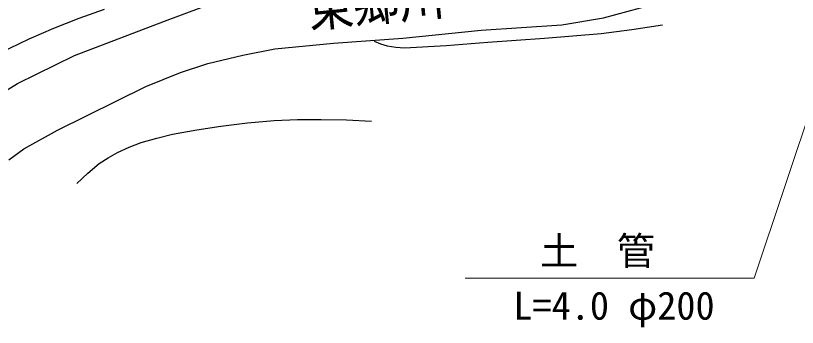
# Model space of a CAD drawing. Units: millimetres, scale not verified. Extents: x 40000 to 680000, y 20000 to 380000.
# Drawn here: x 120819 to 171772, y 285229 to 305520 of the extents above; entities that cross this region are included whole.
import ezdxf
from ezdxf.enums import TextEntityAlignment as Align

# ---------------------------------------------------------------- set-up
doc = ezdxf.new("R2010")
doc.units = ezdxf.units.MM
doc.header["$LTSCALE"] = 1000
doc.layers.add('M-BGD', color=7, linetype='Continuous', lineweight=25)
doc.layers.add('M-BMK-HTXT', color=7, linetype='Continuous', lineweight=13)
doc.styles.add('ＭＳ ゴシック', font='')
doc.styles.get('ＭＳ ゴシック').set_extended_font_data('MS Gothic')

msp = doc.modelspace()

# ---------------------------------------------------------------- linework, layer by layer
at = {"layer": 'M-BGD'}
for p, q in [((159144, 305376), (162361, 306244)), ((124955, 305358), (126616, 305941)), ((130525, 305159), (132912, 306051)), ((123308, 304713), (124955, 305358)), ((156412, 304916), (159144, 305376)), ((121692, 304016), (123308, 304713)), ((124651, 302936), (130525, 305159)), ((151170, 304582), (156412, 304916)), ((160982, 304613), (162975, 304913)), ((146063, 304046), (151170, 304582)), ((155285, 304047), (158983, 304358)), ((158983, 304358), (160982, 304613)), ((119791, 303109), (121692, 304016)), ((137721, 303356), (141544, 303739)), ((141544, 303739), (146063, 304046)), ((144191, 303862), (144598, 303676)), ((148882, 303583), (151586, 303798)), ((151586, 303798), (155285, 304047)), ((135627, 302948), (137721, 303356)), ((144598, 303676), (145026, 303547)), ((145026, 303547), (145597, 303458)), ((145597, 303458), (146175, 303429)), ((146175, 303429), (148882, 303583)), ((120936, 301095), (124651, 302936)), ((133355, 302412), (135627, 302948)), ((131568, 301824), (133355, 302412)), ((129295, 300905), (131568, 301824)), ((116268, 298237), (120936, 301095)), ((123551, 298071), (129295, 300905)), ((135936, 298533), (137674, 298685)), ((137674, 298685), (139201, 298758)), ((139201, 298758), (140729, 298770)), ((140729, 298770), (142376, 298728)), ((142376, 298728), (144022, 298655)), ((131049, 297797), (132620, 298089)), ((132620, 298089), (134204, 298321)), ((134204, 298321), (135936, 298533)), ((121355, 296846), (123551, 298071)), ((130018, 297553), (131049, 297797)), ((128219, 296959), (129011, 297253)), ((129011, 297253), (130018, 297553)), ((120385, 296131), (121355, 296846)), ((126847, 296275), (127460, 296614)), ((127460, 296614), (128219, 296959)), ((126269, 295885), (126847, 296275)), ((125518, 295264), (126269, 295885)), ((124804, 294594), (125518, 295264))]:
    msp.add_line(p, q, dxfattribs=at)
at = {"layer": 'M-BMK-HTXT'}
for p, q in [((181122, 324834), (168953, 288441)), ((168953, 288441), (150119, 288441))]:
    msp.add_line(p, q, dxfattribs=at)

# ---------------------------------------------------------------- texts
at = {"layer": 'M-BGD', "style": 'ＭＳ ゴシック', "width": 0.85}
msp.add_text('東郷川', height=2566, rotation=5.6, dxfattribs=at).set_placement((140048, 303990), align=Align.BOTTOM_LEFT)
at = {"layer": 'M-BMK-HTXT', "style": 'ＭＳ ゴシック'}
for s, p in [('土\u3000管', (154996, 288738)), ('L=4.0 φ200', (153261, 285178))]:
    msp.add_text(s, height=1833, dxfattribs=at).set_placement(p, align=Align.BOTTOM_LEFT)

doc.saveas('drawing.dxf')
